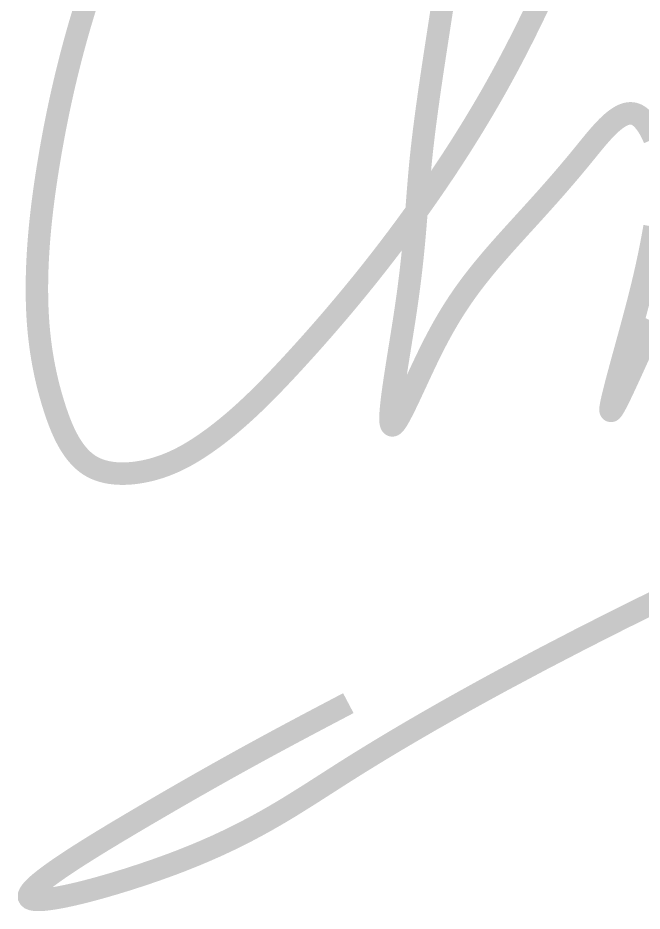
# Model space of a CAD drawing. Header units: millimetres. Extents: x 480521 to 6014615, y -961280 to 187869.
# Drawn here: x 779696.7 to 780029.9, y 30370.5 to 30847.6 of the extents above; entities that cross this region are included whole.
import ezdxf
from ezdxf.enums import TextEntityAlignment as Align

# ---------------------------------------------------------------- set-up
doc = ezdxf.new("R2010")
doc.units = ezdxf.units.MM
doc.header["$LTSCALE"] = 600
doc.header["$MEASUREMENT"] = 0
doc.layers.get('0').update_dxf_attribs({"lineweight": 0})
for name, color, linetype, lineweight in [('ISO', 153, 'Continuous', 13), ('LC Net thay', 7, 'Continuous', 25), ('LC Text1', 3, 'Continuous', 20)]:
    doc.layers.add(name, color=color, linetype=linetype, lineweight=lineweight)
doc.styles.add('Khungten', font='VHAVAN.TTF', dxfattribs={"width": 0.9, "height": 5000})
doc.styles.add('LC 1', font='VHAVANB.TTF')
doc.styles.add('Title', font='VHBLACK.TTF')

# ---------------------------------------------------------------- blocks, each defined once
blk = doc.blocks.new('mr thuan')
at = {"layer": 'ISO', "ltscale": 2, "const_width": 40}
for points in [[(711.5462219918554, -585.3295422095252), (707.6504715726005, -597.9738742040936), (703.8193075221134, -610.6308606990933), (700.0635843073651, -623.2912956310902), (696.7744621279999, -634.6198901218595), (692.8190752114824, -648.5883505560923), (689.3382226134672, -661.2196507668414), (685.9499799678088, -673.8425219093915), (682.6527310356687, -686.459610048405), (679.4448595781869, -699.0735612485441), (676.3247493565214, -711.6870215744711), (673.2907841318156, -724.3026370908483), (670.3413476652277, -736.9230538623233), (667.4748237178974, -749.5509179535584), (664.6895960509828, -762.1888754292013), (661.984048425631, -774.8395723539288), (659.3565646029929, -787.5056547924032), (656.805528344219, -800.1897688092577), (654.3293234104567, -812.8945604691835), (651.9263335628566, -825.6226758368139), (649.5949425625731, -838.376760976811), (647.3335341707498, -851.1594619538519), (645.2853264602018, -863.1138306349749), (643.0157137610695, -876.8199510397244), (640.9640452404019, -889.6959452058509), (638.9913461986871, -902.5974116471334), (637.1034758733258, -915.5203550127189), (635.3062935017115, -928.4607799517398), (633.605658321263, -941.4146911134012), (632.793376939404, -947.8954554805532), (632.0074295693594, -954.3780931467918), (631.2485486158002, -960.8621046932531), (630.5174664834049, -967.3469907010731), (629.8149155768479, -973.8322517514171), (629.1416283008039, -980.3173884254065), (628.4983370599475, -986.8019013042067), (627.8857742589498, -993.2852909689391), (627.3046723024927, -999.7670580007543), (626.7557635952435, -1006.246702980803), (626.2397805418841, -1012.723726490221), (625.7574555470856, -1019.19762911016), (625.3095210155261, -1025.667911421755), (624.8967093518695, -1032.134074006128), (624.5197529608085, -1038.595617444487), (624.1793842470033, -1045.052042317911), (623.8763356151394, -1051.50284920758), (623.6113394698841, -1057.947538694614), (623.3851282159121, -1064.38561136018), (623.1984342579053, -1070.816567785398), (623.0519900005311, -1077.239908551433), (622.9103035596781, -1086.768599742674), (622.8827921860611, -1090.061776723611), (622.8617853972355, -1096.460041821454), (622.8847584853356, -1102.85078479076), (622.9529725565408, -1109.234887279817), (623.0676887170303, -1115.613230936913), (623.2301680729797, -1121.986697410364), (623.4416717305685, -1128.356168348444), (623.7034607959722, -1134.722525399469), (624.0167963753738, -1141.086650211713), (624.382939574949, -1147.449424433493), (624.8031515008734, -1153.81172971311), (625.2786932593262, -1160.174447698839), (625.8108259564906, -1166.538460038981), (626.4008106985348, -1172.904648381853), (627.0499085916454, -1179.273894375714), (627.7593807419944, -1185.647079668895), (628.5304882557648, -1192.025085909685), (629.3644922391286, -1198.40879474637), (630.2626537982724, -1204.799087827254), (631.2262340393645, -1211.196846800623), (632.2564940685879, -1217.602953314781), (633.354694992122, -1224.018289018044), (634.5220979161422, -1230.443735558671), (635.7599639468281, -1236.880174584992), (637.0695541903588, -1243.328487745268), (638.45212975291, -1249.789556687829), (639.9089517406574, -1256.264263060948), (641.4412812597839, -1262.753488512943), (643.0503794164615, -1269.258114692086), (644.7375073168732, -1275.779023246694), (646.5039260671983, -1282.317095825056), (648.3508967736088, -1288.873214075473), (650.279680542284, -1295.448259646248), (652.2915384794069, -1302.043114185653), (654.2356631316361, -1308.186916522915), (656.571062631956, -1315.291068793274), (658.849310129197, -1321.92131613793), (660.0267730430969, -1325.228722422311), (661.2312595535186, -1328.52730053899), (662.4638677752082, -1331.814288056165), (663.7256958229154, -1335.086922542017), (665.0178418113901, -1338.342441564775), (666.3414038553747, -1341.578082692635), (667.6974800696262, -1344.79108349375), (669.0871685688871, -1347.978681536377), (670.5115674679073, -1351.138114388683), (671.9717748814364, -1354.266619618866), (673.4688889242243, -1357.361434795137), (675.0040077110207, -1360.41979748568), (676.5782293565717, -1363.43894525872), (678.1926519756234, -1366.416115682427), (679.8483736829294, -1369.348546325011), (681.5464925932392, -1372.23347475467), (683.2881068212955, -1375.068138539602), (685.0743144818553, -1377.849775248003), (686.906213689661, -1380.575622448087), (688.7849025594587, -1383.242917708034), (690.7114792060056, -1385.848898596043), (692.6870417440477, -1388.390802680326), (694.7126882883313, -1390.865867529064), (696.7895169536023, -1393.271330710471), (698.9186258546179, -1395.604429792744), (701.1011131061205, -1397.862402344079), (703.3380768228599, -1400.042485932674), (705.6306151195859, -1402.141918126727), (706.7980678963031, -1403.160526690859), (707.9798261110482, -1404.157936494434), (709.1760270281629, -1405.133802233468), (710.3868079119893, -1406.087778603993), (711.6123060268801, -1407.019520302027), (712.8526586371663, -1407.928682023601), (714.1080030072008, -1408.814918464748), (715.3784764013253, -1409.677884321471), (716.6642160838819, -1410.517234289815), (717.9653593192124, -1411.332623065784), (719.2820433716661, -1412.123705345424), (720.6144055055811, -1412.890135824753), (721.360731833207, -1413.304767495021), (723.3264696576225, -1414.347944926078), (724.7057538095978, -1415.039442931025), (726.1000815000625, -1415.706292542309), (727.5091058959515, -1416.348714772321), (728.9324801642142, -1416.966930633353), (730.3698574717819, -1417.561161137783), (731.8208909856003, -1418.131627297931), (733.2852338726079, -1418.678550126147), (734.7625392997397, -1419.202150634781), (736.2524604339415, -1419.702649836167), (737.754650442148, -1420.180268742653), (739.2687624913051, -1420.635228366576), (740.7944497483513, -1421.067749720285), (743.8791625538652, -1421.866361666427), (747.0060141942158, -1422.577872679802), (750.172230004915, -1423.204050859145), (753.3750353214891, -1423.746664303224), (756.6116554794571, -1424.20748111076), (759.8793158143417, -1424.588269380489), (763.1752416616546, -1424.890797211148), (766.4966583569258, -1425.116832701504), (769.8407912356706, -1425.268143950278), (773.2048656334082, -1425.346499056206), (776.5861068856575, -1425.353666118026), (779.9817403279449, -1425.291413234503), (783.3889912957857, -1425.161508504345), (786.8050851247026, -1424.965720026317), (790.227247150211, -1424.705815899142), (793.6527027078373, -1424.383564221556), (797.0786771330968, -1424.000733092325), (800.5023957615122, -1423.559090610157), (803.9210839286025, -1423.060404873831), (807.3319669698903, -1422.506443982042), (810.7322702208912, -1421.898976033568), (814.1192190171278, -1421.239769127118), (817.4900386941226, -1420.530591361457), (820.8419545873912, -1419.773210835308), (824.1721920324562, -1418.969395647422), (828.760950926051, -1417.778025348438), (830.7566578370097, -1417.229496675078), (834.0073857849129, -1416.296342102039), (837.2306595104747, -1415.3222483727), (840.4270110801481, -1414.308003975937), (843.5969725603936, -1413.254397400669), (846.7410760176645, -1412.162217135789), (849.8598535184174, -1411.032251670185), (852.9538371291055, -1409.865289492751), (856.0235589161857, -1408.662119092376), (859.0695509461148, -1407.423528957966), (862.0923452853494, -1406.150307578413), (865.0924740003393, -1404.843243442607), (868.0704691575484, -1403.503125039453), (871.0268628234262, -1402.130740857843), (873.9621870644332, -1400.726879386653), (876.8769739470226, -1399.292329114804), (879.7717555376476, -1397.82787853117), (882.6470639027684, -1396.334316124645), (885.503431108842, -1394.812430384147), (888.341389222318, -1393.263009798553), (891.1614703096529, -1391.686842856754), (893.9642064373074, -1390.084718047656), (896.7501296717346, -1388.457423860149), (899.5197720793876, -1386.805748783139), (902.2736657267269, -1385.130481305489), (905.0123426802056, -1383.432409916131), (907.7363350062806, -1381.71232310393), (913.1423940420354, -1378.209257166629), (918.4960993656423, -1374.627591404729), (923.8017075087446, -1370.973633729402), (927.2108333474607, -1368.573954952881), (934.2842876131945, -1363.472198928052), (939.4653041302699, -1359.631224229975), (944.6074360732309, -1355.732499535123), (949.711619304544, -1351.777789725485), (954.7787896866867, -1347.768859683041), (959.80988308214, -1343.707474289797), (964.8058353533743, -1339.595398427744), (969.7675823628706, -1335.434396978875), (974.6960599730992, -1331.226234825182), (979.5922040465448, -1326.972676848673), (984.4569504456776, -1322.675487931308), (989.2912350329716, -1318.336432955126), (994.0959936709078, -1313.957276802073), (998.87216222196, -1309.539784354172), (1003.620676548609, -1305.085720493415), (1008.342472513323, -1300.596850101792), (1013.038485978581, -1296.074938061298), (1017.709652806865, -1291.521749253909), (1022.356908860642, -1286.939048561646), (1026.981190002392, -1282.328600866473), (1031.583432094594, -1277.69217105041), (1036.164570999721, -1273.031523995451), (1040.72554258025, -1268.348424583557), (1045.26728269866, -1263.644637696765), (1054.296811999011, -1254.182061026368), (1063.26064580059, -1244.657913040224), (1074.886202831578, -1232.144358602003), (1081.020762999677, -1225.480567322069), (1089.826849427525, -1215.845404277439), (1098.58464697126, -1206.180399148201), (1107.294236742124, -1196.485057225815), (1115.955699851365, -1186.758883801725), (1124.569117410225, -1177.001384167379), (1133.134570529946, -1167.212063614235), (1141.652140321781, -1157.390427433755), (1150.121907896966, -1147.535980917368), (1158.543954366753, -1137.648229356564), (1166.918360842377, -1127.72667804276), (1175.245208435092, -1117.77083226743), (1183.524578256136, -1107.780197322005), (1191.756551416758, -1097.754278497974), (1199.941209028202, -1087.692581086754), (1208.078632201708, -1077.59461037982), (1216.168902048532, -1067.459871668631), (1224.212099679902, -1057.287870244603), (1232.208306207074, -1047.078111399227), (1240.157602741288, -1036.830100423933), (1248.060070393793, -1026.543342610195), (1255.915790275831, -1016.217343249446), (1263.724843498643, -1005.851607633143), (1271.487311173481, -995.4456410527491), (1279.203274411582, -984.9989487997082), (1289.948104167066, -970.2759939999669), (1294.495960932629, -963.9814472237194), (1302.071971623427, -953.4103125526453), (1309.599504796905, -942.7982174190402), (1317.077203200137, -932.1457589719648), (1324.503709580247, -921.4535343604512), (1331.87766668433, -910.7221407335892), (1339.197717259492, -899.9521752404253), (1346.462504052823, -889.1442350300058), (1353.670669811439, -878.2989172514062), (1360.820857282441, -867.4168190536875), (1367.911709212927, -856.498537585896), (1374.941868350001, -845.5446699970926), (1381.909977440766, -834.5558134363382), (1388.814679232324, -823.5325650526938), (1395.65461647178, -812.4755219952058), (1402.428431906232, -801.3852814129496), (1409.134768282784, -790.2624404549715), (1415.772268348541, -779.1075962703326), (1422.339574850605, -767.9213460080937), (1428.83533053608, -756.7042868173157), (1435.25817815206, -745.4570158470451), (1441.606760445658, -734.1801302463573), (1447.879720163975, -722.8742271642986), (1453.360935173056, -712.8561633627396), (1460.194592746779, -700.177333082087), (1466.239810993622, -688.7854939055396), (1472.215394351228, -677.3631522978685), (1478.125380972411, -665.9090748128801), (1483.973809010022, -654.422028004381), (1489.76471661689, -642.9007784262212), (1495.50214194585, -631.3440926321928), (1501.190123149729, -619.7507371761312), (1506.832698381375, -608.1194786118576), (1512.433905793612, -596.4490834931785), (1517.997783539282, -584.7383183739294)], [(1346.505636426351, -578.4147455122002), (1343.723268375441, -596.5556975546642), (1342.492856656485, -604.5566037282551), (1340.465608960458, -617.7110529563943), (1338.429602519904, -630.9078661922395), (1336.390213798979, -644.1352599004022), (1332.322795372671, -670.6346545920387), (1328.30636539483, -697.1149687480065), (1326.330712234489, -710.3185117866087), (1324.383935578746, -723.4819340850663), (1322.471411891765, -736.5934521079762), (1320.598517637707, -749.6412823199353), (1318.770629280734, -762.6136411855259), (1317.875242458704, -769.0678365086205), (1316.993123285007, -775.498745169345), (1316.12494381766, -781.904894225765), (1315.271376114684, -788.284810735975), (1314.433092234103, -794.6370217580406), (1313.610764233934, -800.9600543500128), (1312.805064172197, -807.2524355700007), (1312.016664106912, -813.5126924760552), (1311.2462360961, -819.7393521262711), (1310.494452197781, -825.9309415786993), (1309.761984469977, -832.0859878914198), (1309.049504970702, -838.2030181225273), (1308.357685757983, -844.2805593300582), (1307.687198889838, -850.3171385721216), (1307.038716424286, -856.3112829067686), (1306.412910419349, -862.2615193920792), (1305.685565688938, -869.414537057979), (1305.231798966412, -874.0249459034094), (1304.675733931024, -879.8407033678377), (1304.140268542465, -885.6191493033693), (1303.623409259737, -891.3657966893225), (1303.123162541851, -897.0861585051025), (1302.164532636594, -908.4700773434015), (1301.24843049877, -919.8150096531608), (1300.358907800433, -931.1650592692167), (1299.480016213631, -942.5643300264055), (1299.039573234575, -948.2962057813129), (1298.595807410427, -954.0569257595635), (1298.146725200189, -959.8520029405336), (1297.690333062874, -965.6869503035705), (1297.224637457482, -971.5672808280215), (1296.747644843024, -977.4985074932338), (1296.257361678508, -983.4861432785983), (1295.751794422948, -989.5357011634478), (1295.228949535329, -995.652694127115), (1294.686833474676, -1001.842635148991), (1294.123452699991, -1008.111037208437), (1293.536813670282, -1014.463413284771), (1292.924922844555, -1020.905276357385), (1292.608885026628, -1024.161488323341), (1292.285786681819, -1027.442139405612), (1291.955378617513, -1030.747918726629), (1291.61741164108, -1034.079515408812), (1291.271636559897, -1037.437618574593), (1290.917804181343, -1040.822917346362), (1290.55566531279, -1044.236100846552), (1290.184970761617, -1047.677858197581), (1289.805471335196, -1051.148878521883), (1289.416917840907, -1054.64985094186), (1289.019061086125, -1058.181464579931), (1288.611651878222, -1061.74440855853), (1288.194441024581, -1065.33937200006), (1287.767179332572, -1068.967044026955), (1287.329617609568, -1072.628113761617), (1286.881506662954, -1076.323270326495), (1286.422597300101, -1080.053202843977), (1285.952640328385, -1083.818600436498), (1285.471386555182, -1087.620152226475), (1284.978586787867, -1091.458547336326), (1284.473991833816, -1095.33447488847), (1283.957352500409, -1099.248624005326), (1283.42841959502, -1103.201683809326), (1282.886943925019, -1107.194343422874), (1282.332676297789, -1111.227291968404), (1281.7653675207, -1115.301218568304), (1281.184768401134, -1119.416812345036), (1280.590629746461, -1123.574762420991), (1279.982702364061, -1127.7757579186), (1279.36073706131, -1132.020487960268), (1278.835647378757, -1135.564019578742), (1278.074064592896, -1140.642709924839), (1277.410465258647, -1145.016359593967), (1276.734808861806, -1149.426822459165), (1276.048216437022, -1153.870334153005), (1275.351809018965, -1158.343130308043), (1273.93403334168, -1167.361518531921), (1272.49045010722, -1176.451872191232), (1271.030027592893, -1185.584076346437), (1268.094537833782, -1203.853576386275), (1266.637407143582, -1212.930642391802), (1265.199310282667, -1221.929099135014), (1264.490202124849, -1226.389438114638), (1263.789215528337, -1230.818831676341), (1263.097471527792, -1235.213515452691), (1262.416091157877, -1239.569725076231), (1261.746195453252, -1243.883696179531), (1261.088905448578, -1248.151664395133), (1260.445342178518, -1252.369865355591), (1259.81662667773, -1256.534534693477), (1259.20387998088, -1260.641908041347), (1258.608223122625, -1264.688221031742), (1258.030777137628, -1268.669709297217), (1257.472663060555, -1272.582608470344), (1256.935001926056, -1276.423154183678), (1256.418914768805, -1280.187582069746), (1255.925522623456, -1283.872127761133), (1255.455946524671, -1287.473026890395), (1255.011307507113, -1290.986515090073), (1254.592726605442, -1294.408827992724), (1254.201324854319, -1297.736201230917), (1254.016166483547, -1299.363109111), (1253.838223288411, -1300.964870437194), (1253.66763539824, -1302.54101466354), (1253.50454294237, -1304.091071244111), (1253.349086050133, -1305.614569632991), (1253.201404850861, -1307.111039284238), (1253.06163947389, -1308.580009651923), (1252.929930048551, -1310.021010190118), (1252.806416704174, -1311.433570352892), (1252.691239570093, -1312.817219594304), (1252.584538775642, -1314.17148736844), (1252.486454450151, -1315.495903129369), (1252.397126722957, -1316.78999633115), (1252.316695723392, -1318.053296427854), (1252.245301580784, -1319.285332873551), (1252.183084424469, -1320.485635122313), (1252.130184383779, -1321.653732628212), (1252.086741588046, -1322.789154845319), (1252.052896166606, -1323.89143122769), (1252.028788248786, -1324.960091229412), (1252.014557963925, -1325.99466430454), (1252.010345441351, -1326.994679907148), (1252.016290810396, -1327.959667491305), (1252.0325342004, -1328.889156511097), (1252.059215740686, -1329.782676420567), (1252.096475560593, -1330.639756673787), (1252.144453789453, -1331.459926724856), (1252.203290556597, -1332.242716027802), (1252.273125991356, -1332.98765403674), (1252.354100223067, -1333.694270205699), (1252.446353381059, -1334.362093988762), (1252.550025594668, -1334.990654840003), (1252.665256993227, -1335.579482213492), (1252.792187706062, -1336.128105563301), (1252.930957862514, -1336.636054343486), (1253.081707591908, -1337.102858008133), (1253.244577023583, -1337.528046011299), (1253.41970628687, -1337.911147807055), (1253.607235511099, -1338.251692849473), (1253.807304825605, -1338.549210592624), (1254.02005435972, -1338.803230490579), (1254.245624242776, -1339.01328199741), (1254.484154604106, -1339.178894567172), (1254.735785573044, -1339.299597653953), (1255.000657278924, -1339.374920711809), (1255.278909851077, -1339.404393194811), (1255.570683418831, -1339.38754455703), (1255.876118111526, -1339.323904252538), (1256.195354058491, -1339.213001735407), (1256.460624478234, -1339.090011342079), (1256.875699435619, -1338.84785491541), (1257.236711505622, -1338.594029642758), (1257.611392387334, -1338.293555903409), (1257.999567291718, -1337.947097436612), (1258.401061429722, -1337.555317981591), (1258.815700012306, -1337.11888127758), (1259.243308250425, -1336.638451063816), (1259.683711355035, -1336.114691079521), (1260.136734537093, -1335.548265063931), (1260.602203007555, -1334.939836756283), (1261.079941977376, -1334.290069895811), (1261.56977665751, -1333.599628221738), (1262.071532258917, -1332.869175473301), (1262.585033992549, -1332.099375389735), (1263.110107069369, -1331.290891710261), (1263.646576700325, -1330.444388174146), (1264.194268096377, -1329.560528520567), (1264.753006468483, -1328.639976488805), (1265.322617027596, -1327.68339581808), (1265.902924984668, -1326.691450247614), (1266.493755550666, -1325.664803516644), (1267.094933936536, -1324.604119364405), (1267.706285353237, -1323.51006153012), (1268.327635011727, -1322.383293753039), (1268.958808122963, -1321.224479772383), (1269.599629897897, -1320.03428332739), (1270.249925547487, -1318.81336815728), (1270.909520282687, -1317.562398001304), (1271.578239314458, -1316.28203659867), (1272.255907853749, -1314.972947688642), (1272.942351111524, -1313.635795010428), (1273.637394298734, -1312.271242303279), (1274.340862626334, -1310.879953306416), (1275.052581305285, -1309.46259175906), (1275.772375546538, -1308.019821400463), (1276.500070561051, -1306.552305969861), (1277.978463753683, -1303.545694849527), (1279.486362570828, -1300.448068311918), (1281.022368700134, -1297.26473627091), (1282.58508382925, -1294.001008640349), (1284.173109645824, -1290.662195334095), (1285.785047837504, -1287.253606266022), (1287.419500091935, -1283.780551349962), (1289.075068096772, -1280.248340499806), (1290.750353539657, -1276.662283629412), (1292.443958108241, -1273.027690652612), (1294.154483490176, -1269.349871483297), (1295.880531373103, -1265.634136035311), (1297.620703444674, -1261.88579422253), (1299.373601392541, -1258.110155958784), (1302.911981667738, -1250.498229733916), (1306.484485699879, -1242.840836671574), (1310.079926990158, -1235.180456082657), (1313.687119039754, -1227.559567278033), (1315.491625818417, -1223.777207079489), (1317.294875349857, -1220.0206495686), (1319.095469321717, -1216.295204659225), (1320.892009421648, -1212.606182265226), (1322.6830973373, -1208.958892300463), (1323.585693179688, -1207.133319646236), (1326.244261483043, -1201.807300625398), (1328.014026645258, -1198.30448138091), (1329.776951648277, -1194.849174862204), (1331.533323892269, -1191.440493995353), (1333.283430777396, -1188.077551706374), (1335.027559703827, -1184.759460921327), (1336.765998071733, -1181.48533456627), (1338.49903328127, -1178.254285567222), (1340.226952732613, -1175.065426850255), (1341.95004382592, -1171.9178713414), (1343.668593961367, -1168.810731966703), (1345.382890539109, -1165.743121652209), (1347.093220959323, -1162.714153323977), (1348.799872622167, -1159.722939908039), (1350.503132927814, -1156.768594330439), (1352.203289276422, -1153.850229517237), (1353.900629068165, -1150.966958394463), (1355.595439703204, -1148.117893888179), (1357.288008581709, -1145.302148924413), (1358.978623103842, -1142.518836429226), (1360.667570669772, -1139.767069328664), (1362.355138679664, -1137.04596054877), (1364.041614533686, -1134.354623015577), (1365.727285632001, -1131.692169655144), (1367.412439374777, -1129.0577133935), (1369.097363162182, -1126.450367156722), (1370.782344394378, -1123.869243870839), (1372.467670471538, -1121.313456461881), (1375.840506761393, -1116.274340978998), (1379.218171233086, -1111.325924116405), (1382.602963087935, -1106.461109282507), (1385.99718152728, -1101.672799885637), (1389.40312575244, -1096.953899334185), (1392.823094964755, -1092.297311036513), (1396.25938836555, -1087.695938400982), (1399.714305156147, -1083.142684835955), (1404.135993962351, -1077.413786674733), (1406.689100280546, -1074.152390740725), (1410.212381278383, -1069.703903792586), (1413.760659337117, -1065.281634650688), (1417.334600846418, -1060.88223750169), (1420.934872195943, -1056.50236653231), (1424.562139775357, -1052.138675929222), (1428.217069974311, -1047.7878198791), (1431.900329182474, -1043.446452568634), (1435.612583789509, -1039.111228184513), (1439.354500185069, -1034.778800913424), (1443.126744758825, -1030.445824942042), (1446.929983900431, -1026.108954457057), (1450.764883999549, -1021.764843645156), (1454.632111445844, -1017.410146693015), (1458.532332628973, -1013.041517787336), (1462.466213938598, -1008.65561111478), (1466.434421764381, -1004.24908086205), (1470.437622495981, -999.818581215819), (1474.476482523063, -995.3607663627918), (1478.551668235283, -990.8722904896276), (1482.663846022308, -986.34980778303), (1486.813682273794, -981.7899724296731), (1491.001843379407, -977.1894386162312), (1495.228995728805, -972.5448605294223), (1499.495805711646, -967.8528923559061), (1503.802939717596, -963.1101882823568), (1508.151064136317, -958.3134024954925), (1512.540845357467, -953.4591891819728), (1516.972949770705, -948.544202528501), (1521.4480437657, -943.5650967217371), (1525.966793732106, -938.5185259483551), (1530.529866059584, -933.4011443951022), (1535.137927137799, -928.2096062486089), (1539.79164335641, -922.9405656955932), (1544.491681105075, -917.5906769227004), (1549.238706773463, -912.1565941166482), (1551.630048324321, -909.4069343845331), (1554.033386751231, -906.634971464111), (1556.448805352898, -903.8402871287544), (1558.876387428038, -901.0224631517776), (1561.316216275351, -898.181081306524), (1563.768375193547, -895.3157233663223), (1566.232947481334, -892.4259711045161), (1568.710016437421, -889.511406294434), (1571.199665360509, -886.5716107094195), (1573.701977549314, -883.6061661228014), (1576.217036302543, -880.614654307923), (1578.744924918898, -877.5966570381133), (1581.28572669709, -874.5517560867011), (1583.839524935825, -871.4795332270442), (1586.406402933811, -868.3795702324569), (1588.986443989761, -865.2514488762681), (1591.579731402373, -862.0947509318503), (1594.186348470364, -858.9090581725031), (1596.561409247632, -855.9951166961109), (1599.439628275621, -852.4509600295423), (1604.741516816121, -845.9120219432516), (1610.082682094195, -839.359222587198), (1615.453634385907, -832.8606500158639), (1618.147315123148, -829.6529762914724), (1620.844883967315, -826.4843922836881), (1623.545154702926, -823.3634089993138), (1626.246941114481, -820.2985374451382), (1628.94905698649, -817.2982886279788), (1631.65031610346, -814.3711735546531), (1634.3495322499, -811.5257032319496), (1637.045519210318, -808.7703886666859), (1638.391931053426, -807.4291994827072), (1639.737090769217, -806.1137408656505), (1641.080850080758, -804.8250766913698), (1642.423060711109, -803.5642708356754), (1643.763574383334, -802.3323871744651), (1645.1022428205, -801.1304895835638), (1646.438917745669, -799.9596419388254), (1647.773450881898, -798.820908116104), (1649.10569395226, -797.7153519912536), (1650.43549867981, -796.6440374401136), (1651.76271678762, -795.6080283385527), (1653.087199998743, -794.6083885624103), (1654.408800036254, -793.6461819875258), (1655.727368623207, -792.7224724897678), (1657.042757482672, -791.8383239449904), (1658.354818337706, -790.9948002290184), (1659.663402911377, -790.192965217735), (1660.968362926753, -789.4338827869797), (1662.269550106885, -788.7186168125918), (1663.566816174847, -788.0482311704254), (1664.860012853696, -787.4237897363346), (1666.148991866499, -786.8463563861733), (1667.433604936323, -786.3169949957955), (1668.713703786223, -785.8367694410554), (1669.989140139267, -785.4067435977777), (1671.259765718518, -785.0279813418456), (1672.525432247039, -784.701546549084), (1673.785991447894, -784.4285030953615), (1675.04129504415, -784.2099148565176), (1676.291194758862, -784.0468457084062), (1677.535542315101, -783.9403595268814), (1678.774189435928, -783.8915201877826), (1680.006987844401, -783.901391566993), (1681.233789263595, -783.9710375403229), (1682.454445416563, -784.1015219836409), (1683.668808026378, -784.2939087728009), (1684.876728816085, -784.5492617836426), (1686.078059508771, -784.8686448920344), (1687.272651827487, -785.2531219738157), (1688.460357495296, -785.7037569048407), (1689.641028235266, -786.2216135609633), (1690.536396259267, -786.6622689561336), (1691.98054924297, -787.4621837218438), (1693.138623605028, -788.1828648801893), (1694.2882016769, -788.9674880406965), (1695.428747145936, -789.8137494760304), (1696.559723699484, -790.719345458856), (1697.680595024885, -791.6819722618529), (1698.790824809494, -792.6993261576863), (1699.889876740654, -793.7691034190357), (1700.977214505718, -794.8890003185516), (1702.052301792024, -796.0567131289135), (1703.114602286932, -797.2699381227867), (1704.163579677781, -798.5263715728506), (1705.198697651918, -799.8237097517558), (1706.219419896697, -801.1596489321964), (1707.225210099463, -802.531885386823), (1708.215531947561, -803.938115388315), (1709.189849128343, -805.3760352093232), (1710.147625329151, -806.8433411225415), (1711.088324237338, -808.337729400635), (1712.01140954025, -809.8568963162543), (1712.91634492523, -811.3985381420789), (1713.802594079632, -812.9603511507885), (1715.516888446087, -816.1352758075082), (1717.150002138391, -819.3632404677774), (1718.697644655327, -822.6258153129311), (1719.623762274336, -824.6837245157803), (1721.522150407774, -829.1888102506491)], [(1721.822184162622, -986.0026627890475), (1719.718367452122, -997.9124244986597), (1718.635140765029, -1003.861883641759), (1717.527585826676, -1009.819704226611), (1716.393115614541, -1015.794868190394), (1715.229143106106, -1021.796357470274), (1714.033081278849, -1027.833154003398), (1712.802343110248, -1033.914239726961), (1711.534341577779, -1040.048596578112), (1710.226489658926, -1046.245206494015), (1708.876200331164, -1052.513051411865), (1707.480886571971, -1058.861113268795), (1706.765537086052, -1062.068032404801), (1706.037961358827, -1065.298374001999), (1705.297836012487, -1068.553260802568), (1704.544837669211, -1071.833815548642), (1703.778642951191, -1075.14116098237), (1702.998928480603, -1078.476419845887), (1702.205370879641, -1081.840714881342), (1701.397646770482, -1085.235168830885), (1700.575432775313, -1088.660904436663), (1699.738405516324, -1092.119044440828), (1698.886241615692, -1095.610711585512), (1698.018617695605, -1099.137028612866), (1697.135210378248, -1102.699118265038), (1696.23569628581, -1106.298103284178), (1695.319752040468, -1109.93510641242), (1694.387054264414, -1113.611250391928), (1693.437279579826, -1117.327657964823), (1692.773843964154, -1119.908146889415), (1691.485753174649, -1124.884178756838), (1690.485254403426, -1128.721065739781), (1689.469745733255, -1132.593027976487), (1688.440357238076, -1136.497001831842), (1687.39821899185, -1140.429923670818), (1686.344461068536, -1144.388729858372), (1684.206606486485, -1152.371740739007), (1682.035834083581, -1160.421525393351), (1677.631698181882, -1176.623379701588), (1675.416415866421, -1184.726431194707), (1673.204378096769, -1192.798220139957), (1671.0046254646, -1200.814237456929), (1668.826198561572, -1208.749974065286), (1667.747807443382, -1212.680078016114), (1666.678137979357, -1216.580920884619), (1665.618320243448, -1220.449439035758), (1664.569484309613, -1224.282568834504), (1663.532760251819, -1228.0772466458), (1662.509278144014, -1231.83040883459), (1661.500168060164, -1235.538991765818), (1660.50656007422, -1239.199931804455), (1659.529584260148, -1242.81016531543), (1658.570370691898, -1246.366628663716), (1657.630049443436, -1249.866258214257), (1656.709750588714, -1253.305990331981), (1655.810604201695, -1256.682761381875), (1654.933740356337, -1259.993507728868), (1654.080289126592, -1263.235165737933), (1653.251380586426, -1266.404671773984), (1652.44814480979, -1269.498962201993), (1651.671711870651, -1272.514973386918), (1650.923211842957, -1275.449641693704), (1650.203774800677, -1278.299903487306), (1649.51453081776, -1281.06269513267), (1648.856609968167, -1283.734952994739), (1648.231142325858, -1286.313613438469), (1647.930931605548, -1287.566887242516), (1647.639257964791, -1288.795612828821), (1647.356262662834, -1289.999407243027), (1647.082086958922, -1291.177887530735), (1646.8168721123, -1292.330670737589), (1646.560759382213, -1293.457373909172), (1646.313890027905, -1294.557614091129), (1646.076405308617, -1295.631008329074), (1645.8484464836, -1296.677173668621), (1645.630154812097, -1297.695727155398), (1645.421671553351, -1298.686285835021), (1645.223137966608, -1299.648466753104), (1645.034695311115, -1300.58188695526), (1644.85648484611, -1301.486163487105), (1644.688647830844, -1302.360913394281), (1644.531325524564, -1303.205753722403), (1644.384659186504, -1304.02030151707), (1644.248790075919, -1304.804173823912), (1644.123859452051, -1305.556987688542), (1644.010008574143, -1306.27836015659), (1643.907378701442, -1306.967908273669), (1643.816111093191, -1307.625249085409), (1643.736347008635, -1308.249999637395), (1643.668227707018, -1308.841776975285), (1643.611894447586, -1309.400198144678), (1643.567488489585, -1309.924880191204), (1643.535151092259, -1310.415440160461), (1643.51502351485, -1310.871495098094), (1643.507247016609, -1311.292662049702), (1643.511962856774, -1311.678558060914), (1643.529312294595, -1312.028800177359), (1643.54890275345, -1312.251170618401), (1643.602391900076, -1312.621035963777), (1643.658105616134, -1312.863124643467), (1643.726487900076, -1313.069553998488), (1643.807449996784, -1313.24060342701), (1643.900903151127, -1313.37655232726), (1644.006758607989, -1313.477680097465), (1644.124927612243, -1313.544266135796), (1644.255321408767, -1313.576589840493), (1644.39785124244, -1313.574930609757), (1644.552428358133, -1313.539567841784), (1644.718964000727, -1313.470780934789), (1644.897369415095, -1313.368849286999), (1645.087555846116, -1313.234052296597), (1645.28943453867, -1313.066669361811), (1645.502916737627, -1312.866979880855), (1645.727913687868, -1312.635263251912), (1645.964336634272, -1312.37179887321), (1646.21209682171, -1312.076866142947), (1646.47110549506, -1311.750744459336), (1646.741273899202, -1311.39371322059), (1647.022513279007, -1311.006051824923), (1647.314734879361, -1310.588039670532), (1647.617849945131, -1310.139956155646), (1647.931769721199, -1309.662080678434), (1648.256405452441, -1309.154692637152), (1648.591668383731, -1308.61807142997), (1648.937469759949, -1308.05249645513), (1649.293720825968, -1307.458247110815), (1649.660332826672, -1306.83560279524), (1650.037217006928, -1306.18484290663), (1650.424284611621, -1305.506246843172), (1650.821446885624, -1304.800094003091), (1651.228615073815, -1304.066663784601), (1651.645700421064, -1303.306235585886), (1652.072614172259, -1302.519088805173), (1652.50926757227, -1301.705502840661), (1652.955571865972, -1300.865757090563), (1653.411438298248, -1300.000130953107), (1653.876778113969, -1299.108903826476), (1654.351502558016, -1298.192355108884), (1654.835522875263, -1297.250764198543), (1655.328750310582, -1296.284410493667), (1655.831096108861, -1295.293573392468), (1656.34247151497, -1294.278532293145), (1656.862787773785, -1293.239566593911), (1657.391956130185, -1292.176955692965), (1658.476494115239, -1289.981915878816), (1659.595375429155, -1287.695648036373), (1660.747890030936, -1285.320387351283), (1661.933327879604, -1282.858369009235), (1663.150978934169, -1280.311828195903), (1664.400133153642, -1277.683000096964), (1665.680080497041, -1274.974119898077), (1666.99011092338, -1272.187422784918), (1668.329514391666, -1269.325143943162), (1669.69758086092, -1266.38951855847), (1671.093600290151, -1263.382781816545), (1672.516862638375, -1260.307168903018), (1673.966657864607, -1257.164915003581), (1675.442275927853, -1253.958255303922), (1676.943006787136, -1250.689424989687), (1678.468140401463, -1247.360659246551), (1680.016966729851, -1243.97419326019), (1681.588775731314, -1240.532262216293), (1683.18285736486, -1237.037101300506), (1684.79850158951, -1233.490945698519), (1686.434998364275, -1229.896030596006), (1688.091637648165, -1226.254591178615), (1689.767709400196, -1222.568862632048), (1691.462503579383, -1218.841080141952), (1693.175310144743, -1215.073478894003), (1694.905419055278, -1211.268294073889), (1696.652120270013, -1207.427760867286), (1698.414703747956, -1203.554114459839), (1700.192459448124, -1199.649590037225), (1701.984677329525, -1195.716422785132), (1703.790647351179, -1191.756847889235), (1705.609659472095, -1187.773100535182), (1709.283969847769, -1179.74202919536), (1713.001928128662, -1171.641090251025), (1716.757853986881, -1163.488165187562), (1720.546067094536, -1155.301135490357)], [(1176.984560602868, -1833.943234231148), (1119.863739931563, -1864.02784575813), (1090.657619388759, -1879.524951555708), (1060.676646597367, -1895.5678173942), (1045.314876832555, -1903.850760333051), (1029.662537474527, -1912.338363287243), (1013.68734301292, -1921.053366258493), (997.3570079373749, -1930.01850924849), (980.6392467375408, -1939.256532258936), (963.5017739030554, -1948.79017529155), (945.9123039235601, -1958.642178348018), (927.8385512886998, -1968.835281430074), (909.248230488116, -1979.392224539377), (890.1090560114499, -1990.335747677687), (870.3887423483429, -2001.688590846679), (850.0550039884401, -2013.473494048056), (829.0755554213829, -2025.713197283534), (808.394663705898, -2037.855271855835), (785.1326198397364, -2051.608367643712), (762.5568955613089, -2065.091513619031), (740.091766608326, -2078.694071834791), (718.1380549667956, -2092.230238688426), (697.0965826227293, -2105.514210577399), (687.0431930578743, -2112.003559784353), (677.3681715621424, -2118.360183899189), (668.1216208837832, -2124.560857471588), (659.35364377105, -2130.582355051243), (651.114342972196, -2136.401451187819), (643.4538212354673, -2141.994920431025), (636.4221813091208, -2147.339537330525), (630.0695259414024, -2152.412076435998), (624.4459578805727, -2157.189312297138), (619.601579874874, -2161.648019463624), (615.5864946725596, -2165.764972485151), (612.4508050218901, -2169.516945911382), (610.2446136711078, -2172.880714291998), (609.0180233684696, -2175.833052176706), (609.0320142463897, -2179.203509254206), (609.7001598422394, -2180.412073065309), (611.6458814204852, -2182.017258311142), (614.6078646956703, -2183.182753575544), (618.5346918996911, -2183.925409789706), (623.3749452644624, -2184.26207788488), (629.0772070218845, -2184.209608792298), (635.5900594038649, -2183.784853443183), (642.8620846423037, -2183.004662768755), (650.8418649691157, -2181.885887700249), (659.4779826162012, -2180.445379168887), (668.7190198154676, -2178.699988105902), (678.5135587988188, -2176.666565442487), (688.8101817981587, -2174.361962109906), (699.557471045402, -2171.803029039365), (710.7040087724454, -2169.006617162115), (722.1983772111962, -2165.989577409346), (733.989158593562, -2162.768760712323), (758.254289116765, -2155.783200210353), (783.0880581972924, -2148.184743106001), (808.0791236903933, -2140.108196849091), (832.8161434513167, -2131.68836888943), (861.7129497174756, -2121.274025355931), (879.9233140320139, -2114.346957326066), (901.8576765401885, -2105.588923499337), (922.7648586934156, -2096.787720262524), (942.719558593999, -2087.944910158927), (961.796474344228, -2079.062055731862), (980.0703040464032, -2070.140719524585), (997.6157458028174, -2061.182464080397), (1014.507497715767, -2052.188851942599), (1030.82025788755, -2043.161445654478), (1046.628724420461, -2034.101807759318), (1062.007595416799, -2025.011500800421), (1077.031568978855, -2015.892087321059), (1106.313616209311, -1997.57219097417), (1135.072450930205, -1979.154619064953), (1170.030405013764, -1956.75385311892), (1193.35768603082, -1942.07672481882), (1223.567218680888, -1923.444051952916), (1254.485836640979, -1904.769695479001), (1286.064119843071, -1886.069502711121), (1318.252648219153, -1867.359320963369), (1351.00200170121, -1848.654997549835), (1384.262760221234, -1829.97237978458), (1417.985503711203, -1811.327314981681), (1452.120812103109, -1792.73565045523), (1521.431443320671, -1755.775911487945), (1591.799293329808, -1719.219941395364), (1662.829001586411, -1683.194518690085), (1765.801211283018, -1632.34817817132)]]:
    blk.add_lwpolyline(points, dxfattribs=at)
blk = doc.blocks.new('lcdi fix')
at = {"xscale": 0.5, "yscale": 0.5, "zscale": 0.5}
blk.add_blockref('mr thuan', (37658.88695583952, -3936.329203777328), dxfattribs=at)
at = {"color": 7, "style": 'Khungten', "width": 0.8}
for tag, p in [('REVISION', (39498.75276287364, -10746.30405127808)), ('NGAYHT', (39546.07427452968, -11609.37101318493))]:
    blk.add_attdef(tag, text='', height=199.998925739526, dxfattribs=at).set_placement(p, align=Align.CENTER)
at = {"layer": 'LC Text1', "color": 3, "style": 'LC 1', "width": 1.834005631990714}
for tag, p, p2 in [('TENBANVE1', (36912.65778328942, -8885.760335756378), (40339.1450838642, -8885.760335756378)), ('TENBANVE2', (36912.65778328942, -9562.465661143795), (40339.1450838642, -9562.465661143795))]:
    blk.add_attdef(tag, text='', height=249.9999935159642, dxfattribs=at).set_placement(p, p2, align=Align.FIT)
at = {"layer": 'LC Text1', "style": 'Title', "width": 0.7}
blk.add_attdef('SOBANVE', text='', height=249.9999935159642, dxfattribs=at).set_placement((39561.98237367439, -13896.18081504657), align=Align.CENTER)

msp = doc.modelspace()

# ---------------------------------------------------------------- block references
at = {"layer": 'LC Net thay', "xscale": 0.6000000155618168, "yscale": 0.6000000155618168, "zscale": 0.6000000155618168}
msp.add_blockref('lcdi fix', (756924.6373480714, 33393.58887082865), dxfattribs=at)

doc.saveas('drawing.dxf')
